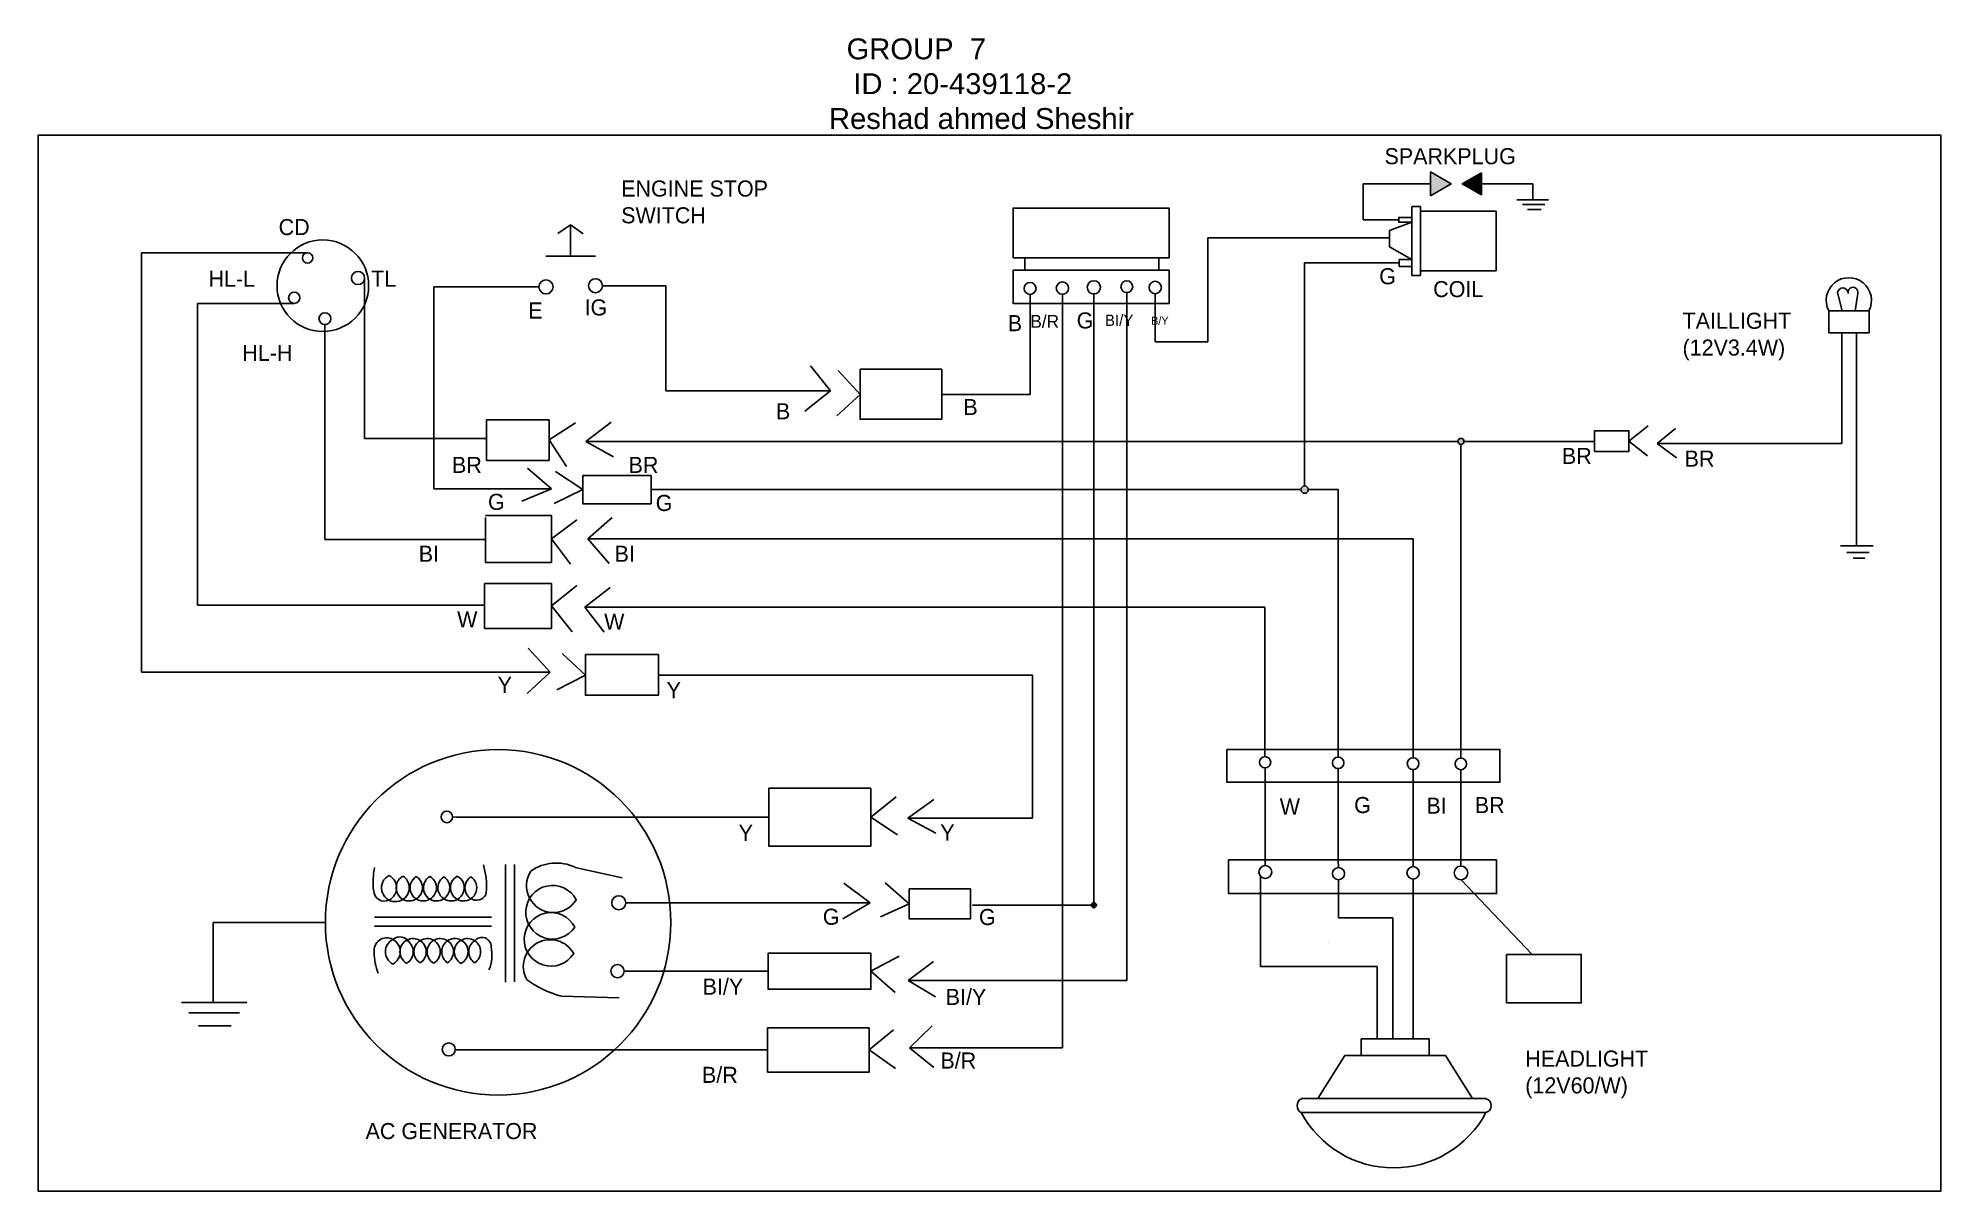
# Model space of a CAD drawing. Header units: inches. Extents: x 16 to 135, y -20 to 52.
import ezdxf

# ---------------------------------------------------------------- set-up
doc = ezdxf.new("R2010")
doc.units = ezdxf.units.IN
doc.header["$MEASUREMENT"] = 0

msp = doc.modelspace()

# ---------------------------------------------------------------- hatches: boundary and pattern name
h = msp.add_hatch(color=256)
h.set_gradient(color1=(255, 255, 255), one_color=1, tint=1, name='INVCURVED')
h.paths.add_polyline_path([(104.07, 42.43), (102.79, 43.17), (102.79, 41.69)])
h = msp.add_hatch(color=256)
h.set_gradient(color1=(255, 255, 255), one_color=1, tint=1, name='INVHEMISPHERICAL')
h.paths.add_polyline_path([(105.95, 43.12), (104.76, 42.43), (105.95, 41.75)])
h = msp.add_hatch(color=256)
h.set_gradient(color1=(255, 255, 255), one_color=1, tint=1, name='INVCURVED')
h.paths.add_polyline_path([(104.86, 26.4, 1), (104.49, 26.4, 1)])
h.paths.add_polyline_path([(95.18, 23.4, 1), (94.72, 23.4, 1)])
h = msp.add_hatch(color=256)
h.set_gradient(color2=(0, 0, 0), one_color=1, name='INVCURVED')
h.paths.add_polyline_path([(81.99, -2.46, 1), (81.67, -2.46, 1)])

# ---------------------------------------------------------------- linework, layer by layer
for p, q in [((98.59, 40.19), (98.59, 42.43)), ((98.59, 42.43), (102.79, 42.43)), ((105.95, 42.43), (109.15, 42.43)), ((109.15, 42.43), (109.15, 41.44)), ((102.16, 41.02), (101.63, 41.02)), ((101.63, 40.04), (101.63, 40.99)), ((101.63, 40.99), (101.63, 37.72)), ((102.16, 36.73), (102.16, 41.02)), ((102.16, 40.73), (102.16, 40.73)), ((102.16, 40.73), (106.87, 40.73)), ((106.87, 40.73), (106.87, 37.02)), ((110.12, 41.44), (108.15, 41.44)), ((108.5, 41.14), (109.89, 41.14)), ((108.81, 40.84), (109.68, 40.84)), ((109.15, 41.44), (110.12, 41.44)), ((49.26, 39.88), (48.46, 39.33)), ((49.26, 37.92), (49.26, 39.88)), ((49.26, 39.88), (50.04, 39.31)), ((100.81, 40.19), (98.59, 40.19)), ((100.24, 39.53), (101.63, 40.04)), ((100.24, 39.07), (100.24, 39.53)), ((100.24, 39.53), (100.24, 38.51)), ((32.89, 38.14), (22.55, 38.14)), ((22.55, 38.14), (22.55, 13.26)), ((47.72, 37.92), (50.81, 37.92)), ((88.93, 32.59), (88.93, 39.07)), ((88.93, 39.07), (100.24, 39.07)), ((100.24, 38.51), (101.63, 37.72)), ((77.53, 37.05), (77.53, 37.83)), ((85.87, 37.05), (85.87, 37.83)), ((100.84, 37.51), (94.95, 37.51)), ((94.95, 23.63), (94.95, 37.51)), ((101.63, 37.72), (101.63, 36.73)), ((101.63, 36.73), (102.16, 36.73)), ((102.16, 37.02), (106.87, 37.02)), ((36.44, 36.57), (36.44, 26.59)), ((47.29, 36.02), (40.75, 36.02)), ((40.75, 36.02), (40.75, 23.44)), ((51.24, 36.09), (55.19, 36.09)), ((55.19, 36.09), (55.19, 29.54)), ((77.86, 34.56), (77.86, 35.55)), ((79.87, 35.56), (79.87, -11.33)), ((81.83, 35.57), (81.83, -2.3)), ((83.88, 35.66), (83.88, -7.14)), ((85.65, 35.59), (85.65, 32.59)), ((128.4, 34.53), (128.12, 35.66)), ((129.22, 34.53), (129.38, 35.61)), ((32.06, 34.99), (26.04, 34.99)), ((26.04, 34.99), (26.04, 16.2)), ((77.86, 29.33), (77.86, 34.56)), ((33.97, 33.67), (33.97, 20.3)), ((85.65, 32.59), (88.93, 32.59)), ((128.38, 26.28), (128.38, 33.16)), ((129.3, 33.14), (129.3, 19.9)), ((65.43, 29.54), (64.19, 31.1)), ((67.28, 29.33), (65.92, 30.82)), ((55.19, 29.54), (65.43, 29.54)), ((65.43, 29.54), (63.85, 28.29)), ((67.28, 29.33), (65.83, 28)), ((72.36, 29.33), (77.86, 29.33)), ((44.03, 26.59), (44.03, 27.75)), ((44.03, 27.75), (44.03, 26.59)), ((44.03, 27.75), (47.93, 27.75)), ((47.93, 27.75), (47.93, 25.22)), ((47.93, 26.49), (49.57, 27.55)), ((50.2, 26.4), (51.78, 27.6)), ((115.13, 26.42), (116.33, 27.38)), ((36.44, 26.59), (44.03, 26.59)), ((44.03, 26.59), (44.03, 25.22)), ((47.93, 26.49), (49, 24.83)), ((50.2, 26.4), (103.71, 26.4)), ((50.2, 26.4), (51.93, 25.44)), ((103.71, 26.4), (104.49, 26.4)), ((104.68, 26.21), (104.68, 6.81)), ((104.86, 26.4), (112.92, 26.4)), ((115.13, 26.42), (116.28, 25.51)), ((116.89, 26.28), (118.04, 27.21)), ((116.89, 26.28), (128.38, 26.28)), ((116.89, 26.28), (118.09, 25.37)), ((44.03, 25.22), (47.93, 25.22)), ((48.07, 23.44), (46.58, 24.73)), ((50.02, 23.4), (48.33, 24.52)), ((40.75, 23.44), (48.07, 23.44)), ((48.07, 23.44), (46.22, 22.68)), ((50.02, 23.4), (48.24, 22.54)), ((54.27, 23.4), (94.72, 23.4)), ((95.18, 23.4), (97.04, 23.4)), ((97.04, 23.4), (97.04, 6.85)), ((48.07, 21.8), (43.96, 21.8)), ((43.96, 20.3), (43.96, 21.67)), ((43.96, 21.67), (43.96, 18.86)), ((48.07, 18.86), (48.07, 21.8)), ((48.07, 20.33), (49.64, 21.53)), ((50.33, 20.34), (51.84, 21.67)), ((33.97, 20.3), (43.96, 20.3)), ((48.07, 20.33), (49.26, 18.76)), ((50.33, 20.34), (101.7, 20.34)), ((50.33, 20.34), (51.67, 18.81)), ((101.7, 20.34), (101.7, 6.85)), ((130.33, 19.9), (128.3, 19.9)), ((128.7, 19.49), (130.08, 19.49)), ((129.1, 19.14), (129.81, 19.14)), ((129.3, 19.9), (130.33, 19.9)), ((43.96, 18.86), (48.07, 18.86)), ((43.9, 16.2), (43.9, 17.56)), ((43.9, 17.56), (43.9, 14.76)), ((48.07, 17.56), (43.9, 17.56)), ((48.07, 14.76), (48.07, 17.56)), ((48.07, 16.16), (49.64, 17.43)), ((50.14, 16.09), (51.72, 17.3)), ((26.04, 16.2), (43.9, 16.2)), ((48.07, 16.16), (49.37, 14.55)), ((50.14, 16.09), (92.47, 16.09)), ((50.14, 16.09), (51.35, 14.52)), ((92.47, 16.09), (92.47, 6.97)), ((43.9, 14.76), (48.07, 14.76)), ((22.55, 13.26), (22.55, 12.03)), ((48, 12.03), (46.63, 13.53)), ((50.18, 11.86), (48.74, 13.2)), ((22.55, 12.03), (48, 12.03)), ((48, 12.03), (46.56, 10.72)), ((50.18, 11.86), (48.41, 10.93)), ((54.73, 11.86), (78.02, 11.86)), ((78.02, 11.86), (78.02, 2.96)), ((92.47, 6.97), (92.48, 6.79)), ((92.49, 6.08), (92.49, 0.37)), ((97.04, 6.85), (97.04, 6.76)), ((97.04, 6.04), (97.04, 0.37)), ((101.7, 6.85), (101.7, 6.72)), ((101.7, 5.98), (101.7, 0.37)), ((104.67, 5.97), (104.67, 0.37)), ((104.68, 6.81), (104.68, 6.69)), ((67.94, 3.02), (69.53, 4.28)), ((70.25, 2.96), (71.86, 4.12)), ((42.13, 3.02), (41.91, 3.03)), ((61.61, 3.02), (42.13, 3.02)), ((67.94, 3.02), (69.61, 1.91)), ((78.02, 2.96), (70.25, 2.96)), ((70.25, 2.96), (72, 2.03)), ((43.95, -0.45), (43.84, 0.04)), ((45.21, 0.07), (45.21, -7.25)), ((45.77, 0.07), (45.77, -7.23)), ((92.49, 0.37), (92.5, 0)), ((97.04, 0.37), (97.06, -0.13)), ((101.7, 0.37), (101.7, -0.06)), ((104.67, 0.37), (104.68, -0.02)), ((49.54, -0.11), (52.48, -0.75)), ((67.9, -2.31), (66.27, -1.1)), ((70.34, -2.38), (68.85, -1.08)), ((92.21, -0.67), (92.21, -4.85)), ((97.06, -0.88), (97.06, -3.25)), ((101.7, -0.83), (101.7, -10.79)), ((104.68, -0.87), (109.12, -5.53)), ((67.9, -2.31), (52.72, -2.31)), ((67.9, -2.31), (66.21, -3.31)), ((34, -3.53), (27.01, -3.53)), ((27.01, -3.53), (27.01, -8.51)), ((44.34, -3.2), (37.05, -3.2)), ((70.34, -2.38), (68.55, -3.19)), ((81.67, -2.46), (74.27, -2.46)), ((97.06, -3.25), (100.43, -3.25)), ((100.43, -3.25), (100.43, -10.79)), ((44.34, -3.76), (37.05, -3.76)), ((67.95, -6.57), (69.72, -5.64)), ((92.21, -4.85), (92.21, -6.28)), ((96.44, -4.85), (96.44, -4.85)), ((53.41, -6.57), (52.59, -6.57)), ((61.55, -6.57), (53.41, -6.57)), ((67.95, -6.57), (69.46, -7.9)), ((70.27, -7.14), (71.85, -5.96)), ((92.21, -6.28), (98.62, -6.28)), ((98.62, -6.28), (99.47, -6.28)), ((99.47, -6.28), (99.47, -10.79)), ((48.69, -8.12), (52.28, -8.22)), ((83.88, -7.14), (70.27, -7.14)), ((70.27, -7.14), (71.98, -8.16)), ((27.01, -8.51), (25.05, -8.51)), ((25.51, -9.16), (28.65, -9.16)), ((27.01, -8.51), (29.11, -8.51)), ((26.1, -9.98), (28.13, -9.98)), ((67.85, -11.47), (69.37, -10.23)), ((70.35, -11.33), (71.77, -9.97)), ((42.26, -11.47), (42.09, -11.46)), ((61.52, -11.47), (42.26, -11.47)), ((67.85, -11.47), (69.49, -12.63)), ((79.87, -11.33), (70.35, -11.33)), ((70.35, -11.33), (71.88, -12.56)), ((97.46, -11.82), (95.77, -14.5)), ((98.46, -11.82), (97.46, -11.82)), ((99.47, -10.79), (98.46, -10.79)), ((98.46, -10.79), (98.46, -11.82)), ((98.46, -11.82), (103.71, -11.82)), ((98.46, -11.82), (102.71, -11.82)), ((101.7, -10.79), (99.47, -10.79)), ((101.7, -10.79), (102.71, -10.79)), ((102.71, -10.79), (102.71, -11.82)), ((103.71, -11.82), (105.4, -14.5)), ((95.77, -14.5), (94.74, -14.5)), ((94.74, -14.5), (105.4, -14.5)), ((94.74, -15.37), (106.01, -15.37)), ((105.4, -14.5), (106.22, -14.5)), ((106.01, -15.37), (106.23, -15.37))]:
    msp.add_line(p, q)
for points in [[(16.12, 45.46), (134.55, 45.46), (134.55, -20.25), (16.12, -20.25)], [(102.79, 41.69), (104.07, 42.43), (102.79, 43.17)], [(105.95, 43.12), (104.76, 42.43), (105.95, 41.75)], [(76.8, 37.83), (86.51, 37.83), (86.51, 40.92), (76.8, 40.92)], [(101.63, 40.04), (100.81, 40.04), (100.81, 40.34), (101.63, 40.34)], [(86.51, 37.05), (76.8, 37.05), (76.8, 34.99), (86.51, 34.99)], [(101.63, 37.72), (100.84, 37.72), (100.84, 37.29), (101.63, 37.29)], [(127.57, 33.16), (130.08, 33.16), (130.08, 34.53), (127.57, 34.53)], [(67.28, 30.89), (72.36, 30.89), (72.36, 27.78), (67.28, 27.78)], [(113, 27.06), (115.13, 27.06), (115.13, 25.78), (113, 25.78)], [(50.02, 24.28), (54.27, 24.28), (54.27, 22.52), (50.02, 22.52)], [(50.18, 13.13), (54.73, 13.13), (54.73, 10.6), (50.18, 10.6)], [(90.11, 7.23), (107.1, 7.23), (107.1, 5.19), (90.11, 5.19)], [(67.94, 4.83), (61.61, 4.83), (61.61, 1.21), (67.94, 1.21)], [(90.22, 0.35), (106.9, 0.35), (106.9, -1.74), (90.22, -1.74)], [(74.15, -1.45), (70.34, -1.45), (70.34, -3.32), (74.15, -3.32)], [(67.95, -5.45), (61.55, -5.45), (61.55, -7.69), (67.95, -7.69)], [(107.52, -5.53), (112.17, -5.53), (112.17, -8.54), (107.52, -8.54)], [(67.85, -10.09), (61.52, -10.09), (61.52, -12.85), (67.85, -12.85)]]:
    msp.add_lwpolyline(points, close=True)
for centre, radius in [((33.84, 36.09), 2.85), ((32.89, 37.82), 0.323), ((36.03, 36.57), 0.411), ((32.06, 35.34), 0.349), ((47.73, 36.02), 0.438), ((50.81, 36.09), 0.433), ((77.86, 35.92), 0.369), ((79.87, 35.94), 0.383), ((81.83, 35.99), 0.411), ((83.88, 36.03), 0.368), ((85.65, 35.98), 0.386), ((33.97, 34.04), 0.368), ((104.68, 26.4), 0.187), ((94.95, 23.4), 0.229), ((44.75, -3.53), 10.75), ((92.49, 6.43), 0.351), ((97.04, 6.4), 0.359), ((101.7, 6.35), 0.367), ((104.67, 6.33), 0.359), ((41.56, 3.03), 0.357), ((92.5, -0.4), 0.398), ((97.06, -0.5), 0.377), ((101.7, -0.45), 0.386), ((104.68, -0.45), 0.425), ((52.26, -2.31), 0.437), ((81.83, -2.46), 0.159), ((52.18, -6.57), 0.406), ((41.68, -11.44), 0.406)]:
    msp.add_circle(centre, radius)
for centre, radius, start, end in [((128.82, 35.18), 1.41, 332.4246, 207.5754), ((128.45, 35.62), 0.332, 358.7691, 173.3477), ((129.08, 35.69), 0.307, 345.0962, 194.9038), ((48.37, -2.61), 2.77, 64.9659, 124.77), ((41.92, -1.05), 4.95, 169.0817, 185.8614), ((38.36, -1.38), 0.863, 117.4336, 56.836), ((37.57, -1.38), 0.863, 297.4336, 62.5664), ((39.22, -1.38), 0.821, 118.418, 58.018), ((40.09, -1.38), 0.821, 121.982, 60.0321), ((40.92, -1.38), 0.821, 119.9679, 56.4891), ((41.82, -1.38), 0.821, 123.5109, 61.7562), ((42.6, -1.38), 0.821, 118.2438, 56.4891), ((43.51, -1.38), 0.821, 123.5109, 236.4891), ((40.18, -1.26), 3.85, 351.4499, 12.0781), ((48.19, -1.25), 1.67, 147.0185, 328.848), ((37.67, -1.55), 0.664, 179.9558, 296.7189), ((43.39, -1.44), 0.709, 241.2869, 327.1301), ((48.14, -2.9), 1.67, 27.6774, 326.1893), ((48.14, -2.9), 1.67, 27.6774, 326.1893), ((48.14, -2.9), 1.67, 27.6774, 326.1893), ((48.04, -4.59), 1.67, 27.0716, 327.9162), ((37.82, -5.28), 0.789, 61.3573, 189.4115), ((38.6, -5.36), 0.863, 117.4336, 242.5664), ((38.63, -5.15), 0.71, 31.5968, 127.7568), ((37.8, -5.36), 0.863, 297.4336, 62.5664), ((39.46, -5.36), 0.821, 118.418, 241.582), ((39.46, -5.36), 0.821, 360, 118.418), ((38.6, -5.36), 0.863, 303.164, 56.836), ((40.33, -5.36), 0.821, 121.982, 238.018), ((40.33, -5.36), 0.821, 60.0321, 121.982), ((39.46, -5.36), 0.821, 301.982, 58.018), ((41.15, -5.36), 0.821, 119.9679, 240.0321), ((41.15, -5.36), 0.821, 56.4891, 119.9679), ((40.33, -5.36), 0.821, 299.9679, 60.0321), ((42.06, -5.36), 0.821, 123.5109, 236.4891), ((42.06, -5.36), 0.821, 18.8356, 123.5109), ((41.15, -5.36), 0.821, 303.5109, 56.4891), ((42.84, -5.36), 0.821, 118.2438, 241.7562), ((42.84, -5.36), 0.821, 56.4891, 118.2438), ((42.06, -5.36), 0.821, 298.2438, 61.7562), ((43.74, -5.36), 0.821, 123.5109, 236.4891), ((43.74, -5.05), 0.581, 0.1789, 140.2017), ((42.84, -5.36), 0.821, 303.5109, 56.4891), ((47.99, -6.28), 1.67, 28.7113, 208.465), ((40.47, -5.44), 3.43, 179.5125, 201.3813), ((41.98, -5.56), 2.39, 336.9881, 12.3731), ((50.23, -2.14), 6.18, 233.0472, 255.5199), ((94.98, -14.94), 0.494, 118.2925, 241.7075), ((100.49, -12.29), 6.52, 208.182, 331.818), ((106.12, -14.94), 0.448, 284.5437, 76.919)]:
    msp.add_arc(centre, radius, start, end)

# ---------------------------------------------------------------- texts
at = {"lineweight": 100, "insert": (64.84, 51.48), "char_height": 0.2, "attachment_point": 1}
msp.add_mtext_dynamic_manual_height_columns(' {\\H2.5x;     \\H1.6x;  \\fArial|b0|i0|c0|p34;\\H1.625x;GROUP  7\\P    ID : 20-439118-2\\P Reshad ahmed Sheshir}', width=35.8023, gutter_width=1, heights=[0], dxfattribs=at)
at = {"attachment_point": 1}
for s, insert, char_height, width in [('SPARKPLUG', (99.92, 44.65), 1, 6.8833), ('ENGINE STOP SWITCH', (52.41, 42.64), 1, 9.2129), ('CD', (31.09, 40.24), 1, 4.0909), ('HL-L', (26.72, 37.03), 1, 4.2714), ('TL', (36.85, 37.03), 1, 3.2322), ('G', (99.59, 37.18), 1, 2.422), ('COIL', (102.95, 36.38), 1, 3.7446), ('E', (46.63, 35.05), 1, 1.1216), ('IG', (50.13, 35.24), 1, 1.5488), ('G', (80.76, 34.43), 1, 1.5811), ('TAILLIGHT (12V3.4W)', (118.47, 34.41), 1, 8.0305), ('B', (76.47, 34.26), 1, 1.3996), ('B/R', (77.88, 34.27), 0.8, 1.3357), ('BI/Y', (82.52, 34.29), 0.7, 1.3544), ('B/Y', (85.4, 34.16), 0.5, 1.6309), ('HL-H', (28.83, 32.41), 1, 4.1076), ('B', (62.04, 28.78), 1, 1.3996), ('B', (73.71, 29.04), 1, 1.3996), ('BR', (41.88, 25.44), 1, 1.5091), ('{\\H5x;BR} ', (52.87, 25.44), 0.2, 3.1993), ('BR', (110.96, 26), 1, 2.5582), ('BR', (118.6, 25.83), 1, 2.5582), ('G', (44.12, 23.14), 1, 1.4157), ('G', (54.56, 23.07), 1, 1.5811), ('BI', (39.81, 19.91), 1, 3.3421), ('BI', (52, 19.91), 1, 1.1553), ('W', (42.2, 15.83), 1, 1.341), ('W', (51.35, 15.69), 1, 1.1867), ('Y', (44.72, 11.75), 1, 1.2732), ('Y', (55.24, 11.42), 1, 1.1343), ('W', (93.4, 4.18), 1, 2.2396), ('G', (98.03, 4.27), 1, 1.8877), ('BI', (102.53, 4.23), 1, 2.1473), ('BR', (105.54, 4.27), 1, 1.3933), ('Y', (59.72, 2.54), 1, 1.4221), ('Y', (72.27, 2.56), 1, 1.1927), ('G', (64.96, -2.68), 1, 1.1468), ('G', (74.68, -2.7), 1, 1.4221), ('BI/Y', (57.48, -7.03), 1, 1.906), ('BI/Y', (72.61, -7.67), 1, 1.906), ('B/R', (72.28, -11.63), 1, 2.9671), ('HEADLIGHT (12V60/W)', (108.68, -11.51), 1, 9.4505), ('B/R', (57.44, -12.52), 1, 2.9671), ('AC GENERATOR', (36.5, -16.02), 1, 17.5413)]:
    msp.add_mtext(s, dxfattribs=dict(at, insert=insert, char_height=char_height, width=width))

doc.saveas('drawing.dxf')
